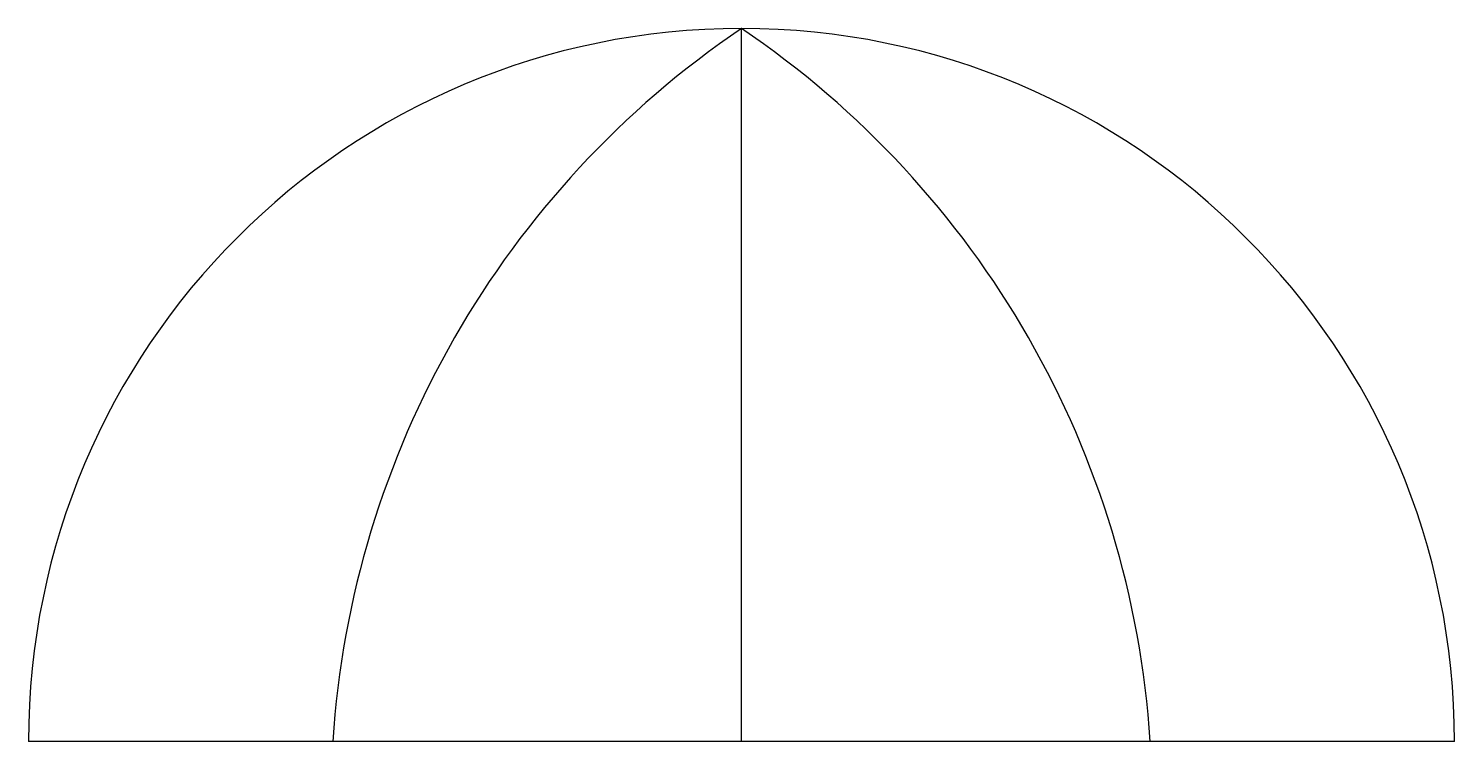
# Model space of a CAD drawing. Header units: millimetres. Extents: x -10193.895 to -10193.695, y -372.849 to -372.749.
import ezdxf

# ---------------------------------------------------------------- set-up
doc = ezdxf.new("R2010")
doc.units = ezdxf.units.MM
doc.header["$LTSCALE"] = 10
doc.layers.add('Tub_esgoto_símbolos', color=2, linetype='Continuous')

msp = doc.modelspace()

# ---------------------------------------------------------------- linework, layer by layer
at = {"layer": 'Tub_esgoto_símbolos'}
for p, q in [((-10193.79524249457, -372.8491558029768), (-10193.79524249457, -372.7491558029765)), ((-10193.69524249456, -372.8491558029768), (-10193.89524249457, -372.8491558029768))]:
    msp.add_line(p, q, dxfattribs=at)
for centre, radius, start, end in [((-10193.79524249457, -372.8491558029768), 0.1000000000003105, 0, 180), ((-10193.72178707069, -372.8577100625873), 0.1310714559935375, 124.08503774042, 176.2579832819494), ((-10193.86869791844, -372.8577100625873), 0.1310714559935375, 3.742016718050652, 55.91496225957995)]:
    msp.add_arc(centre, radius, start, end, dxfattribs=at)

doc.saveas('drawing.dxf')
